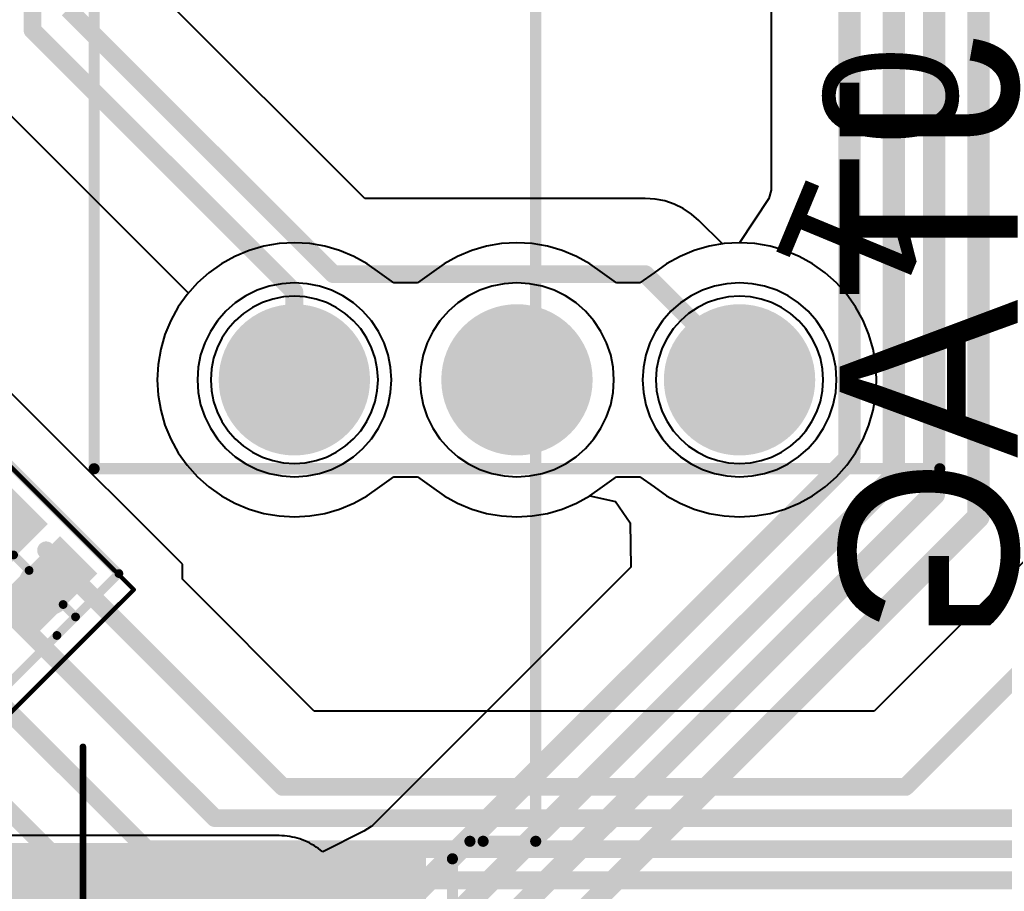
# Model space of a CAD drawing. Header units: millimetres. Extents: x 5.97 to 14.78, y 3.86 to 11.35.
# Drawn here: x 11.9916 to 12.4339, y 5.9351 to 6.3269 of the extents above; entities that cross this region are included whole.
import ezdxf

# ---------------------------------------------------------------- set-up
doc = ezdxf.new("R2010")
doc.units = ezdxf.units.MM
doc.header["$MEASUREMENT"] = 0
for name, color, linetype in [('BottomLayer', 5, 'Continuous'), ('BottomOverlay', 54, 'Continuous'), ('BottomSolder', 6, 'Continuous'), ('Mechanical13', 56, 'Continuous'), ('Mechanical15', 56, 'Continuous'), ('Mechanical2', 216, 'Continuous'), ('Mechanical4', 56, 'Continuous'), ('MidLayer1', 16, 'Continuous'), ('MidLayer2', 76, 'Continuous'), ('MultiLayer', 9, 'Continuous'), ('TopLayer', 1, 'Continuous'), ('TopOverlay', 2, 'Continuous'), ('TopPaste', 8, 'Continuous'), ('TopSolder', 216, 'Continuous')]:
    doc.layers.add(name, color=color, linetype=linetype)

# ---------------------------------------------------------------- blocks, each defined once
blk = doc.blocks.new('94HCB16T_144')
at = {"layer": 'BottomLayer', "const_width": 0.0315}
for points in [[(-0.16575, 0.1, 1), (-0.13425, 0.1, 1)], [(0.13425, 0.1, 1), (0.16575, 0.1, 1)], [(-0.16575, 0, 1), (-0.13425, 0, 1)], [(0.13425, 0, 1), (0.16575, 0, 1)], [(-0.16575, -0.1, 1), (-0.13425, -0.1, 1)], [(0.13425, -0.1, 1), (0.16575, -0.1, 1)]]:
    blk.add_lwpolyline(points, format="xyb", close=True, dxfattribs=at)
at = {"layer": 'BottomSolder', "const_width": 0.034}
for points in [[(-0.167, 0.1, 1), (-0.133, 0.1, 1)], [(0.133, 0.1, 1), (0.167, 0.1, 1)], [(-0.167, 0, 1), (-0.133, 0, 1)], [(0.133, 0, 1), (0.167, 0, 1)], [(-0.167, -0.1, 1), (-0.133, -0.1, 1)], [(0.133, -0.1, 1), (0.167, -0.1, 1)]]:
    blk.add_lwpolyline(points, format="xyb", close=True, dxfattribs=at)
at = {"layer": 'MidLayer1', "const_width": 0.0315}
for points in [[(-0.16575, 0.1, 1), (-0.13425, 0.1, 1)], [(0.13425, 0.1, 1), (0.16575, 0.1, 1)], [(-0.16575, 0, 1), (-0.13425, 0, 1)], [(0.13425, 0, 1), (0.16575, 0, 1)], [(-0.16575, -0.1, 1), (-0.13425, -0.1, 1)], [(0.13425, -0.1, 1), (0.16575, -0.1, 1)]]:
    blk.add_lwpolyline(points, format="xyb", close=True, dxfattribs=at)
at = {"layer": 'MidLayer2', "const_width": 0.0315}
for points in [[(-0.16575, 0.1, 1), (-0.13425, 0.1, 1)], [(0.13425, 0.1, 1), (0.16575, 0.1, 1)], [(-0.16575, 0, 1), (-0.13425, 0, 1)], [(0.13425, 0, 1), (0.16575, 0, 1)], [(-0.16575, -0.1, 1), (-0.13425, -0.1, 1)], [(0.13425, -0.1, 1), (0.16575, -0.1, 1)]]:
    blk.add_lwpolyline(points, format="xyb", close=True, dxfattribs=at)
at = {"layer": 'MultiLayer', "const_width": 0.0315}
for points in [[(-0.16575, 0.1, 1), (-0.13425, 0.1, 1)], [(0.13425, 0.1, 1), (0.16575, 0.1, 1)], [(-0.16575, 0, 1), (-0.13425, 0, 1)], [(0.13425, 0, 1), (0.16575, 0, 1)], [(-0.16575, -0.1, 1), (-0.13425, -0.1, 1)], [(0.13425, -0.1, 1), (0.16575, -0.1, 1)]]:
    blk.add_lwpolyline(points, format="xyb", close=True, dxfattribs=at)
at = {"layer": 'TopLayer', "const_width": 0.0315}
for points in [[(-0.16575, 0.1, 1), (-0.13425, 0.1, 1)], [(0.13425, 0.1, 1), (0.16575, 0.1, 1)], [(-0.16575, 0, 1), (-0.13425, 0, 1)], [(0.13425, 0, 1), (0.16575, 0, 1)], [(-0.16575, -0.1, 1), (-0.13425, -0.1, 1)], [(0.13425, -0.1, 1), (0.16575, -0.1, 1)]]:
    blk.add_lwpolyline(points, format="xyb", close=True, dxfattribs=at)
at = {"layer": 'TopOverlay', "const_width": 0.005}
for points in [[(-0.18996, 0.18996), (0.18996, 0.18996)], [(-0.18996, 0.18996), (-0.18996, -0.18996)], [(0.18996, 0.18996), (0.18996, -0.18996)], [(-0.18996, -0.18996), (0.18996, -0.18996)]]:
    blk.add_lwpolyline(points, dxfattribs=at)
at = {"layer": 'TopOverlay', "const_width": 0.0025}
for points in [[(-0.19121, 0.18996, 1), (-0.18871, 0.18996, 1)], [(-0.19121, 0.18996, 1), (-0.18871, 0.18996, 1)], [(0.18871, 0.18996, 1), (0.19121, 0.18996, 1)], [(0.18871, 0.18996, 1), (0.19121, 0.18996, 1)], [(-0.19121, -0.18996, 1), (-0.18871, -0.18996, 1)], [(-0.19121, -0.18996, 1), (-0.18871, -0.18996, 1)], [(0.18871, -0.18996, 1), (0.19121, -0.18996, 1)], [(0.18871, -0.18996, 1), (0.19121, -0.18996, 1)]]:
    blk.add_lwpolyline(points, format="xyb", close=True, dxfattribs=at)
at = {"layer": 'TopSolder', "const_width": 0.034}
for points in [[(-0.167, 0.1, 1), (-0.133, 0.1, 1)], [(0.133, 0.1, 1), (0.167, 0.1, 1)], [(-0.167, 0, 1), (-0.133, 0, 1)], [(0.133, 0, 1), (0.167, 0, 1)], [(-0.167, -0.1, 1), (-0.133, -0.1, 1)], [(0.133, -0.1, 1), (0.167, -0.1, 1)]]:
    blk.add_lwpolyline(points, format="xyb", close=True, dxfattribs=at)
at = {"layer": 'TopOverlay'}
for s, rotation, p in [('F', 22.5, (-0.05273, 0.12731)), ('1', -22.5, (0.05471, 0.13207))]:
    blk.add_text(s, height=0.06, rotation=rotation, dxfattribs=at).set_placement(p)
blk.add_text('0', height=0.06, dxfattribs=at).set_placement((0, 0.1378))
blk = doc.blocks.new('0603R_4CV_150')
at = {"layer": 'Mechanical13', "const_width": 0.00394}
for points in [[(0.03543, 0.06594), (-0.03543, 0.06594)], [(-0.03543, 0.06594), (-0.03543, 0.05807)], [(0.03543, 0.06594), (0.03543, 0.05807)], [(-0.03543, 0.03642), (-0.03543, 0.02657)], [(0.03543, 0.03642), (0.03543, 0.02657)], [(-0.03543, 0.00492), (-0.03543, -0.00492)], [(0.03543, 0.00492), (0.03543, -0.00492)], [(-0.03543, -0.02657), (-0.03543, -0.03642)], [(0.03543, -0.02657), (0.03543, -0.03642)], [(-0.03543, -0.05807), (-0.03543, -0.06594)], [(0.03543, -0.05807), (0.03543, -0.06594)], [(0.03543, -0.06594), (-0.03543, -0.06594)]]:
    blk.add_lwpolyline(points, dxfattribs=at)
at = {"layer": 'Mechanical13', "const_width": 0.00197}
for points in [[(-0.03642, 0.06594, 1), (-0.03445, 0.06594, 1)], [(-0.03642, 0.06594, 1), (-0.03445, 0.06594, 1)], [(0.03445, 0.06594, 1), (0.03642, 0.06594, 1)], [(0.03445, 0.06594, 1), (0.03642, 0.06594, 1)], [(-0.03642, 0.05807, 1), (-0.03445, 0.05807, 1)], [(-0.03642, 0.05807, 1), (-0.03445, 0.05807, 1)], [(0.03445, 0.05807, 1), (0.03642, 0.05807, 1)], [(0.03445, 0.05807, 1), (0.03642, 0.05807, 1)], [(-0.03642, 0.03642, 1), (-0.03445, 0.03642, 1)], [(-0.03642, 0.03642, 1), (-0.03445, 0.03642, 1)], [(0.03445, 0.03642, 1), (0.03642, 0.03642, 1)], [(0.03445, 0.03642, 1), (0.03642, 0.03642, 1)], [(-0.03642, 0.02657, 1), (-0.03445, 0.02657, 1)], [(-0.03642, 0.02657, 1), (-0.03445, 0.02657, 1)], [(0.03445, 0.02657, 1), (0.03642, 0.02657, 1)], [(0.03445, 0.02657, 1), (0.03642, 0.02657, 1)], [(-0.03642, 0.00492, 1), (-0.03445, 0.00492, 1)], [(-0.03642, 0.00492, 1), (-0.03445, 0.00492, 1)], [(0.03445, 0.00492, 1), (0.03642, 0.00492, 1)], [(0.03445, 0.00492, 1), (0.03642, 0.00492, 1)], [(-0.03642, -0.00492, 1), (-0.03445, -0.00492, 1)], [(-0.03642, -0.00492, 1), (-0.03445, -0.00492, 1)], [(0.03445, -0.00492, 1), (0.03642, -0.00492, 1)], [(0.03445, -0.00492, 1), (0.03642, -0.00492, 1)], [(-0.03642, -0.02657, 1), (-0.03445, -0.02657, 1)], [(-0.03642, -0.02657, 1), (-0.03445, -0.02657, 1)], [(0.03445, -0.02657, 1), (0.03642, -0.02657, 1)], [(0.03445, -0.02657, 1), (0.03642, -0.02657, 1)], [(-0.03642, -0.03642, 1), (-0.03445, -0.03642, 1)], [(-0.03642, -0.03642, 1), (-0.03445, -0.03642, 1)], [(0.03445, -0.03642, 1), (0.03642, -0.03642, 1)], [(0.03445, -0.03642, 1), (0.03642, -0.03642, 1)], [(-0.03642, -0.05807, 1), (-0.03445, -0.05807, 1)], [(-0.03642, -0.05807, 1), (-0.03445, -0.05807, 1)], [(0.03445, -0.05807, 1), (0.03642, -0.05807, 1)], [(0.03445, -0.05807, 1), (0.03642, -0.05807, 1)], [(-0.03642, -0.06594, 1), (-0.03445, -0.06594, 1)], [(-0.03642, -0.06594, 1), (-0.03445, -0.06594, 1)], [(0.03445, -0.06594, 1), (0.03642, -0.06594, 1)], [(0.03445, -0.06594, 1), (0.03642, -0.06594, 1)]]:
    blk.add_lwpolyline(points, format="xyb", close=True, dxfattribs=at)
at = {"layer": 'Mechanical13', "const_width": 0.00394}
for points in [[(-0.03543, 0.05807, -1), (-0.03543, 0.03642)], [(0.03543, 0.03642, -1), (0.03543, 0.05807)], [(-0.03543, 0.02657, -1), (-0.03543, 0.00492)], [(0.03543, 0.00492, -1), (0.03543, 0.02657)], [(-0.03543, -0.00492, -1), (-0.03543, -0.02657)], [(0.03543, -0.02657, -1), (0.03543, -0.00492)], [(-0.03543, -0.03642, -1), (-0.03543, -0.05807)], [(0.03543, -0.05807, -1), (0.03543, -0.03642)]]:
    blk.add_lwpolyline(points, format="xyb", dxfattribs=at)
at = {"layer": 'Mechanical15'}
for points, const_width in [([(-0.0626, 0.07579), (-0.0626, -0.07579)], 0.00197), ([(0.0626, 0.07579), (-0.0626, 0.07579)], 0.00197), ([(0.0626, 0.07579), (0.0626, -0.07579)], 0.00197), ([(0, 0.01969), (0, -0.01969)], 0.00394), ([(0.01969, 0), (-0.01969, 0)], 0.00394), ([(0.0626, -0.07579), (-0.0626, -0.07579)], 0.00197)]:
    blk.add_lwpolyline(points, dxfattribs=dict(at, const_width=const_width))
for points, const_width in [([(-0.06309, 0.07579, 1), (-0.06211, 0.07579, 1)], 0.000984), ([(-0.06309, 0.07579, 1), (-0.06211, 0.07579, 1)], 0.000984), ([(0.06211, 0.07579, 1), (0.06309, 0.07579, 1)], 0.000984), ([(0.06211, 0.07579, 1), (0.06309, 0.07579, 1)], 0.000984), ([(-0.00098, 0.01969, 1), (0.00098, 0.01969, 1)], 0.00197), ([(-0.02067, 0, 1), (-0.0187, 0, 1)], 0.00197), ([(0.0187, 0, 1), (0.02067, 0, 1)], 0.00197), ([(-0.00098, -0.01969, 1), (0.00098, -0.01969, 1)], 0.00197), ([(-0.06309, -0.07579, 1), (-0.06211, -0.07579, 1)], 0.000984), ([(-0.06309, -0.07579, 1), (-0.06211, -0.07579, 1)], 0.000984), ([(0.06211, -0.07579, 1), (0.06309, -0.07579, 1)], 0.000984), ([(0.06211, -0.07579, 1), (0.06309, -0.07579, 1)], 0.000984)]:
    blk.add_lwpolyline(points, format="xyb", close=True, dxfattribs=dict(at, const_width=const_width))
at = {"layer": 'TopLayer'}
for points in [[(-0.01772, 0.03839), (-0.01772, 0.0561), (-0.05315, 0.03839), (-0.05315, 0.0561)], [(0.05315, 0.03839), (0.05315, 0.0561), (0.01772, 0.03839), (0.01772, 0.0561)], [(-0.01772, 0.00689), (-0.01772, 0.02461), (-0.05315, 0.00689), (-0.05315, 0.02461)], [(0.05315, 0.00689), (0.05315, 0.02461), (0.01772, 0.00689), (0.01772, 0.02461)], [(-0.01772, -0.02461), (-0.01772, -0.00689), (-0.05315, -0.02461), (-0.05315, -0.00689)], [(0.05315, -0.02461), (0.05315, -0.00689), (0.01772, -0.02461), (0.01772, -0.00689)], [(-0.01772, -0.0561), (-0.01772, -0.03839), (-0.05315, -0.0561), (-0.05315, -0.03839)], [(0.05315, -0.0561), (0.05315, -0.03839), (0.01772, -0.0561), (0.01772, -0.03839)]]:
    blk.add_solid(points, dxfattribs=at)
at = {"layer": 'TopOverlay', "const_width": 0.00394}
for points in [[(-0.02362, 0.06594), (-0.06299, 0.06594)], [(-0.06299, 0.06594), (-0.06299, -0.06594)], [(0.06299, 0.06594), (-0.02362, 0.06594)], [(0.06299, 0.06594), (0.06299, -0.06594)], [(0.06299, -0.06594), (-0.06299, -0.06594)]]:
    blk.add_lwpolyline(points, dxfattribs=at)
at = {"layer": 'TopOverlay', "const_width": 0.00197}
for points in [[(-0.06398, 0.06594, 1), (-0.06201, 0.06594, 1)], [(-0.06398, 0.06594, 1), (-0.06201, 0.06594, 1)], [(-0.02461, 0.06594, 1), (-0.02264, 0.06594, 1)], [(-0.02461, 0.06594, 1), (-0.02264, 0.06594, 1)], [(0.06201, 0.06594, 1), (0.06398, 0.06594, 1)], [(0.06201, 0.06594, 1), (0.06398, 0.06594, 1)], [(-0.06398, -0.06594, 1), (-0.06201, -0.06594, 1)], [(-0.06398, -0.06594, 1), (-0.06201, -0.06594, 1)], [(0.06201, -0.06594, 1), (0.06398, -0.06594, 1)], [(0.06201, -0.06594, 1), (0.06398, -0.06594, 1)]]:
    blk.add_lwpolyline(points, format="xyb", close=True, dxfattribs=at)
at = {"layer": 'TopPaste'}
for points in [[(-0.01472, 0.03539), (-0.01472, 0.0591), (-0.05615, 0.03539), (-0.05615, 0.0591)], [(0.05615, 0.03539), (0.05615, 0.0591), (0.01472, 0.03539), (0.01472, 0.0591)], [(-0.01472, 0.00389), (-0.01472, 0.02761), (-0.05615, 0.00389), (-0.05615, 0.02761)], [(0.05615, 0.00389), (0.05615, 0.02761), (0.01472, 0.00389), (0.01472, 0.02761)], [(-0.01472, -0.02761), (-0.01472, -0.00389), (-0.05615, -0.02761), (-0.05615, -0.00389)], [(0.05615, -0.02761), (0.05615, -0.00389), (0.01472, -0.02761), (0.01472, -0.00389)], [(-0.01472, -0.0591), (-0.01472, -0.03539), (-0.05615, -0.0591), (-0.05615, -0.03539)], [(0.05615, -0.0591), (0.05615, -0.03539), (0.01472, -0.0591), (0.01472, -0.03539)]]:
    blk.add_solid(points, dxfattribs=at)
at = {"layer": 'TopSolder'}
for points in [[(-0.01522, 0.03589), (-0.01522, 0.0586), (-0.05565, 0.03589), (-0.05565, 0.0586)], [(0.05565, 0.03589), (0.05565, 0.0586), (0.01522, 0.03589), (0.01522, 0.0586)], [(-0.01522, 0.00439), (-0.01522, 0.02711), (-0.05565, 0.00439), (-0.05565, 0.02711)], [(0.05565, 0.00439), (0.05565, 0.02711), (0.01522, 0.00439), (0.01522, 0.02711)], [(-0.01522, -0.02711), (-0.01522, -0.00439), (-0.05565, -0.02711), (-0.05565, -0.00439)], [(0.05565, -0.02711), (0.05565, -0.00439), (0.01522, -0.02711), (0.01522, -0.00439)], [(-0.01522, -0.0586), (-0.01522, -0.03589), (-0.05565, -0.0586), (-0.05565, -0.03589)], [(0.05565, -0.0586), (0.05565, -0.03589), (0.01522, -0.0586), (0.01522, -0.03589)]]:
    blk.add_solid(points, dxfattribs=at)
blk = doc.blocks.new('M_____35363_0660_B_175')
at = {"layer": 'BottomLayer', "const_width": 0.02756}
for points in [[(-0.17126, 0.00002, 1), (-0.1437, 0.00002, 1)], [(-0.09252, 0.00002, 1), (-0.06496, 0.00002, 1)], [(-0.01378, 0, 1), (0.01378, 0, 1)], [(0.06496, -0.00002, 1), (0.09252, -0.00002, 1)], [(0.1437, 0, 1), (0.17126, 0, 1)], [(0.22244, 0, 1), (0.25, 0, 1)]]:
    blk.add_lwpolyline(points, format="xyb", close=True, dxfattribs=at)
at = {"layer": 'BottomOverlay', "const_width": 0.005}
for points in [[(-0.24409, 0.07678), (-0.23622, 0.07678)], [(-0.24409, 0.07678), (-0.24409, 0.00002)], [(-0.23622, 0.07678), (-0.20079, 0.07678)], [(-0.20079, 0.07678), (-0.20079, 0.03939)], [(0.27953, 0.07678), (0.32087, 0.07678)], [(0.27953, 0.07678), (0.27953, 0.03939)], [(0.32087, 0.07678), (0.32087, -0.3366)], [(-0.20079, 0.03939), (0.27953, 0.03939)], [(-0.24409, 0.00002), (-0.24409, -0.2677)], [(-0.24409, -0.2677), (-0.24409, -0.3366)], [(-0.15748, -0.29919), (-0.15748, -0.32873)], [(-0.15748, -0.29919), (0.23622, -0.29919)], [(0.23622, -0.29919), (0.23622, -0.32281)], [(0.23622, -0.32281), (0.23622, -0.32873)], [(-0.15748, -0.32873), (-0.16535, -0.3366)], [(0.23622, -0.32873), (0.24409, -0.3366)], [(-0.24409, -0.3366), (-0.16535, -0.3366)], [(0.24409, -0.3366), (0.32087, -0.3366)]]:
    blk.add_lwpolyline(points, dxfattribs=at)
at = {"layer": 'BottomOverlay', "const_width": 0.0025}
for points in [[(-0.24534, 0.07678, 1), (-0.24284, 0.07678, 1)], [(-0.24534, 0.07678, 1), (-0.24284, 0.07678, 1)], [(-0.23747, 0.07678, 1), (-0.23497, 0.07678, 1)], [(-0.23747, 0.07678, 1), (-0.23497, 0.07678, 1)], [(-0.20204, 0.07678, 1), (-0.19954, 0.07678, 1)], [(-0.20204, 0.07678, 1), (-0.19954, 0.07678, 1)], [(0.27828, 0.07678, 1), (0.28078, 0.07678, 1)], [(0.27828, 0.07678, 1), (0.28078, 0.07678, 1)], [(0.31962, 0.07678, 1), (0.32212, 0.07678, 1)], [(0.31962, 0.07678, 1), (0.32212, 0.07678, 1)], [(-0.20204, 0.03939, 1), (-0.19954, 0.03939, 1)], [(-0.20204, 0.03939, 1), (-0.19954, 0.03939, 1)], [(0.27828, 0.03939, 1), (0.28078, 0.03939, 1)], [(0.27828, 0.03939, 1), (0.28078, 0.03939, 1)], [(-0.24534, 0.00002, 1), (-0.24284, 0.00002, 1)], [(-0.24534, 0.00002, 1), (-0.24284, 0.00002, 1)], [(-0.24534, -0.2677, 1), (-0.24284, -0.2677, 1)], [(-0.24534, -0.2677, 1), (-0.24284, -0.2677, 1)], [(-0.15873, -0.29919, 1), (-0.15623, -0.29919, 1)], [(-0.15873, -0.29919, 1), (-0.15623, -0.29919, 1)], [(0.23497, -0.29919, 1), (0.23747, -0.29919, 1)], [(0.23497, -0.29919, 1), (0.23747, -0.29919, 1)], [(0.23497, -0.32281, 1), (0.23747, -0.32281, 1)], [(0.23497, -0.32281, 1), (0.23747, -0.32281, 1)], [(-0.15873, -0.32873, 1), (-0.15623, -0.32873, 1)], [(-0.15873, -0.32873, 1), (-0.15623, -0.32873, 1)], [(0.23497, -0.32873, 1), (0.23747, -0.32873, 1)], [(0.23497, -0.32873, 1), (0.23747, -0.32873, 1)], [(-0.24534, -0.3366, 1), (-0.24284, -0.3366, 1)], [(-0.24534, -0.3366, 1), (-0.24284, -0.3366, 1)], [(-0.1666, -0.3366, 1), (-0.1641, -0.3366, 1)], [(-0.1666, -0.3366, 1), (-0.1641, -0.3366, 1)], [(0.24284, -0.3366, 1), (0.24534, -0.3366, 1)], [(0.24284, -0.3366, 1), (0.24534, -0.3366, 1)], [(0.31962, -0.3366, 1), (0.32212, -0.3366, 1)], [(0.31962, -0.3366, 1), (0.32212, -0.3366, 1)]]:
    blk.add_lwpolyline(points, format="xyb", close=True, dxfattribs=at)
at = {"layer": 'BottomSolder', "const_width": 0.03006}
for points in [[(-0.17251, 0.00002, 1), (-0.14245, 0.00002, 1)], [(-0.09377, 0.00002, 1), (-0.06371, 0.00002, 1)], [(-0.01503, 0, 1), (0.01503, 0, 1)], [(0.06371, -0.00002, 1), (0.09377, -0.00002, 1)], [(0.14245, 0, 1), (0.17251, 0, 1)], [(0.22119, 0, 1), (0.25125, 0, 1)]]:
    blk.add_lwpolyline(points, format="xyb", close=True, dxfattribs=at)
at = {"layer": 'MidLayer1', "const_width": 0.02756}
for points in [[(-0.17126, 0.00002, 1), (-0.1437, 0.00002, 1)], [(-0.09252, 0.00002, 1), (-0.06496, 0.00002, 1)], [(-0.01378, 0, 1), (0.01378, 0, 1)], [(0.06496, -0.00002, 1), (0.09252, -0.00002, 1)], [(0.1437, 0, 1), (0.17126, 0, 1)], [(0.22244, 0, 1), (0.25, 0, 1)]]:
    blk.add_lwpolyline(points, format="xyb", close=True, dxfattribs=at)
at = {"layer": 'MidLayer2', "const_width": 0.02756}
for points in [[(-0.17126, 0.00002, 1), (-0.1437, 0.00002, 1)], [(-0.09252, 0.00002, 1), (-0.06496, 0.00002, 1)], [(-0.01378, 0, 1), (0.01378, 0, 1)], [(0.06496, -0.00002, 1), (0.09252, -0.00002, 1)], [(0.1437, 0, 1), (0.17126, 0, 1)], [(0.22244, 0, 1), (0.25, 0, 1)]]:
    blk.add_lwpolyline(points, format="xyb", close=True, dxfattribs=at)
at = {"layer": 'MultiLayer', "const_width": 0.02756}
for points in [[(-0.17126, 0.00002, 1), (-0.1437, 0.00002, 1)], [(-0.09252, 0.00002, 1), (-0.06496, 0.00002, 1)], [(-0.01378, 0, 1), (0.01378, 0, 1)], [(0.06496, -0.00002, 1), (0.09252, -0.00002, 1)], [(0.1437, 0, 1), (0.17126, 0, 1)], [(0.22244, 0, 1), (0.25, 0, 1)]]:
    blk.add_lwpolyline(points, format="xyb", close=True, dxfattribs=at)
at = {"layer": 'TopLayer', "const_width": 0.02756}
for points in [[(-0.17126, 0.00002, 1), (-0.1437, 0.00002, 1)], [(-0.09252, 0.00002, 1), (-0.06496, 0.00002, 1)], [(-0.01378, 0, 1), (0.01378, 0, 1)], [(0.06496, -0.00002, 1), (0.09252, -0.00002, 1)], [(0.1437, 0, 1), (0.17126, 0, 1)], [(0.22244, 0, 1), (0.25, 0, 1)]]:
    blk.add_lwpolyline(points, format="xyb", close=True, dxfattribs=at)
at = {"layer": 'TopSolder', "const_width": 0.03006}
for points in [[(-0.17251, 0.00002, 1), (-0.14245, 0.00002, 1)], [(-0.09377, 0.00002, 1), (-0.06371, 0.00002, 1)], [(-0.01503, 0, 1), (0.01503, 0, 1)], [(0.06371, -0.00002, 1), (0.09377, -0.00002, 1)], [(0.14245, 0, 1), (0.17251, 0, 1)], [(0.22119, 0, 1), (0.25125, 0, 1)]]:
    blk.add_lwpolyline(points, format="xyb", close=True, dxfattribs=at)

msp = doc.modelspace()

# ---------------------------------------------------------------- linework, layer by layer
at = {"layer": 'BottomLayer'}
for p, q in [((12.32926, 6.37969), (12.32926, 6.25031)), ((12.32926, 6.25031), (12.32811, 6.24654)), ((12.32811, 6.24654), (12.315, 6.22659)), ((12.10129, 6.22505), (12.09466, 6.22314)), ((12.1081, 6.22621), (12.10129, 6.22505)), ((12.115, 6.22659), (12.1081, 6.22621)), ((12.1219, 6.22621), (12.115, 6.22659)), ((12.12871, 6.22505), (12.1219, 6.22621)), ((12.13534, 6.22314), (12.12871, 6.22505)), ((12.20129, 6.22505), (12.19466, 6.22314)), ((12.2081, 6.22621), (12.20129, 6.22505)), ((12.215, 6.22659), (12.2081, 6.22621)), ((12.2219, 6.22621), (12.215, 6.22659)), ((12.22871, 6.22505), (12.2219, 6.22621)), ((12.23534, 6.22314), (12.22871, 6.22505)), ((12.30129, 6.22505), (12.29466, 6.22314)), ((12.3081, 6.22621), (12.30129, 6.22505)), ((12.315, 6.22659), (12.3081, 6.22621)), ((12.08828, 6.22049), (12.08223, 6.21715)), ((12.09466, 6.22314), (12.08828, 6.22049)), ((12.14172, 6.22049), (12.13534, 6.22314)), ((12.14777, 6.21715), (12.14172, 6.22049)), ((12.18828, 6.22049), (12.18223, 6.21715)), ((12.19466, 6.22314), (12.18828, 6.22049)), ((12.24172, 6.22049), (12.23534, 6.22314)), ((12.24777, 6.21715), (12.24172, 6.22049)), ((12.28828, 6.22049), (12.28223, 6.21715)), ((12.29466, 6.22314), (12.28828, 6.22049)), ((12.08223, 6.21715), (12.0766, 6.21316)), ((12.1534, 6.21316), (12.14777, 6.21715)), ((12.18223, 6.21715), (12.1766, 6.21316)), ((12.2534, 6.21316), (12.24777, 6.21715)), ((12.28223, 6.21715), (12.2766, 6.21316)), ((12.0766, 6.21316), (12.07145, 6.20855)), ((12.15975, 6.20855), (12.1534, 6.21316)), ((12.1766, 6.21316), (12.17025, 6.20855)), ((12.25975, 6.20855), (12.2534, 6.21316)), ((12.2766, 6.21316), (12.27025, 6.20855)), ((12.07145, 6.20855), (12.06684, 6.2034)), ((12.17025, 6.20855), (12.15975, 6.20855)), ((12.27025, 6.20855), (12.25975, 6.20855)), ((12.06684, 6.2034), (12.06285, 6.19777)), ((12.06285, 6.19777), (12.05951, 6.19172)), ((12.05951, 6.19172), (12.05686, 6.18534)), ((12.05686, 6.18534), (12.05495, 6.17871)), ((12.05495, 6.17871), (12.05379, 6.1719)), ((12.05379, 6.1719), (12.05341, 6.165)), ((12.05341, 6.165), (12.05379, 6.1581)), ((12.05379, 6.1581), (12.05495, 6.15129)), ((12.05495, 6.15129), (12.05686, 6.14466)), ((12.05686, 6.14466), (12.05951, 6.13828)), ((12.05951, 6.13828), (12.06285, 6.13223)), ((12.06285, 6.13223), (12.06684, 6.1266)), ((12.06684, 6.1266), (12.07145, 6.12145)), ((12.07145, 6.12145), (12.0766, 6.11684)), ((12.1534, 6.11684), (12.15975, 6.12145)), ((12.15975, 6.12145), (12.17025, 6.12145)), ((12.17025, 6.12145), (12.1766, 6.11684)), ((12.0766, 6.11684), (12.08223, 6.11285)), ((12.14777, 6.11285), (12.1534, 6.11684)), ((12.1766, 6.11684), (12.18223, 6.11285)), ((12.08223, 6.11285), (12.08828, 6.10951)), ((12.08828, 6.10951), (12.09466, 6.10686)), ((12.13534, 6.10686), (12.14172, 6.10951)), ((12.14172, 6.10951), (12.14777, 6.11285)), ((12.18223, 6.11285), (12.18828, 6.10951)), ((12.18828, 6.10951), (12.19466, 6.10686)), ((12.23534, 6.10686), (12.24172, 6.10951)), ((12.24172, 6.10951), (12.24777, 6.11285)), ((12.24777, 6.11285), (12.25921, 6.1103)), ((12.25921, 6.1103), (12.26589, 6.10067)), ((12.09466, 6.10686), (12.10129, 6.10495)), ((12.10129, 6.10495), (12.1081, 6.10379)), ((12.1219, 6.10379), (12.12871, 6.10495)), ((12.12871, 6.10495), (12.13534, 6.10686)), ((12.19466, 6.10686), (12.20129, 6.10495)), ((12.20129, 6.10495), (12.2081, 6.10379)), ((12.2219, 6.10379), (12.22871, 6.10495)), ((12.22871, 6.10495), (12.23534, 6.10686)), ((12.1081, 6.10379), (12.115, 6.10341)), ((12.115, 6.10341), (12.1219, 6.10379)), ((12.2081, 6.10379), (12.215, 6.10341)), ((12.215, 6.10341), (12.2219, 6.10379)), ((12.26589, 6.10067), (12.26623, 6.08083)), ((12.26623, 6.08083), (12.1504, 5.96501)), ((12.14945, 5.96422), (12.14625, 5.96215)), ((12.15006, 5.9647), (12.14945, 5.96422)), ((12.1504, 5.96501), (12.15006, 5.9647)), ((12.10818, 5.96009), (11.88, 5.96009)), ((12.10936, 5.96), (12.10818, 5.96009)), ((12.11054, 5.96), (12.10936, 5.96)), ((12.11171, 5.95981), (12.11054, 5.96)), ((12.11289, 5.95972), (12.11171, 5.95981)), ((12.11404, 5.95945), (12.11289, 5.95972)), ((12.1152, 5.95926), (12.11404, 5.95945)), ((12.11633, 5.9589), (12.1152, 5.95926)), ((12.11748, 5.95862), (12.11633, 5.9589)), ((12.11857, 5.95817), (12.11748, 5.95862)), ((12.14625, 5.96215), (12.12772, 5.95288)), ((12.11969, 5.9578), (12.11857, 5.95817)), ((12.12075, 5.95727), (12.11969, 5.9578)), ((12.12184, 5.95681), (12.12075, 5.95727)), ((12.12285, 5.95619), (12.12184, 5.95681)), ((12.1239, 5.95566), (12.12285, 5.95619)), ((12.12486, 5.95496), (12.1239, 5.95566)), ((12.12587, 5.95435), (12.12486, 5.95496)), ((12.12676, 5.95358), (12.12587, 5.95435)), ((12.12772, 5.95288), (12.12676, 5.95358))]:
    msp.add_line(p, q, dxfattribs=at)
at = {"layer": 'BottomLayer', "const_width": 0.01}
for points in [[(12.42234, 6.1034), (12.42234, 6.57766)], [(12.40234, 6.1136), (12.40234, 6.56938)], [(12.38434, 6.12105), (12.38434, 6.56192)], [(12.36434, 6.12934), (12.36434, 6.55364)], [(12.08, 5.845), (12.36434, 6.12934)], [(12.115, 5.85172), (12.38434, 6.12105)], [(12.133, 5.84426), (12.40234, 6.1136)], [(12.175, 5.85607), (12.42234, 6.1034)]]:
    msp.add_lwpolyline(points, dxfattribs=at)
at = {"layer": 'BottomLayer', "const_width": 0.005}
for points in [[(12.36184, 6.12934, 1), (12.36684, 6.12934, 1)], [(12.36184, 6.12934, 1), (12.36684, 6.12934, 1)], [(12.38184, 6.12105, 1), (12.38684, 6.12105, 1)], [(12.38184, 6.12105, 1), (12.38684, 6.12105, 1)], [(12.39984, 6.1136, 1), (12.40484, 6.1136, 1)], [(12.39984, 6.1136, 1), (12.40484, 6.1136, 1)], [(12.41984, 6.1034, 1), (12.42484, 6.1034, 1)], [(12.41984, 6.1034, 1), (12.42484, 6.1034, 1)]]:
    msp.add_lwpolyline(points, format="xyb", close=True, dxfattribs=at)
at = {"layer": 'Mechanical2'}
msp.add_solid([(11.56506, 5.64732), (12.17412, 5.64732), (11.56506, 5.95677), (12.17412, 5.95677)], dxfattribs=at)
at = {"layer": 'Mechanical4', "const_width": 0.003}
msp.add_lwpolyline([(12.02, 4.5), (12.02, 6)], dxfattribs=at)
at = {"layer": 'Mechanical4', "const_width": 0.0015}
msp.add_lwpolyline([(12.01925, 6, 1), (12.02075, 6, 1)], format="xyb", close=True, dxfattribs=at)
at = {"layer": 'MidLayer1'}
for p, q in [((12.1101, 6.20226), (12.10527, 6.2013)), ((12.115, 6.20258), (12.1101, 6.20226)), ((12.1199, 6.20226), (12.115, 6.20258)), ((12.12473, 6.2013), (12.1199, 6.20226)), ((12.3101, 6.20226), (12.30527, 6.2013)), ((12.315, 6.20258), (12.3101, 6.20226)), ((12.3199, 6.20226), (12.315, 6.20258)), ((12.32473, 6.2013), (12.3199, 6.20226)), ((12.09621, 6.19754), (12.09212, 6.19481)), ((12.10062, 6.19972), (12.09621, 6.19754)), ((12.10527, 6.2013), (12.10062, 6.19972)), ((12.12938, 6.19972), (12.12473, 6.2013)), ((12.13379, 6.19754), (12.12938, 6.19972)), ((12.13788, 6.19481), (12.13379, 6.19754)), ((12.29621, 6.19754), (12.29212, 6.19481)), ((12.30062, 6.19972), (12.29621, 6.19754)), ((12.30527, 6.2013), (12.30062, 6.19972)), ((12.32938, 6.19972), (12.32473, 6.2013)), ((12.33379, 6.19754), (12.32938, 6.19972)), ((12.33788, 6.19481), (12.33379, 6.19754)), ((12.09212, 6.19481), (12.08843, 6.19157)), ((12.14157, 6.19157), (12.13788, 6.19481)), ((12.29212, 6.19481), (12.28843, 6.19157)), ((12.34157, 6.19157), (12.33788, 6.19481)), ((12.08843, 6.19157), (12.08519, 6.18788)), ((12.14481, 6.18788), (12.14157, 6.19157)), ((12.28843, 6.19157), (12.28519, 6.18788)), ((12.34481, 6.18788), (12.34157, 6.19157)), ((12.08519, 6.18788), (12.08246, 6.18379)), ((12.14754, 6.18379), (12.14481, 6.18788)), ((12.28519, 6.18788), (12.28246, 6.18379)), ((12.34754, 6.18379), (12.34481, 6.18788)), ((12.08246, 6.18379), (12.08028, 6.17938)), ((12.14972, 6.17938), (12.14754, 6.18379)), ((12.28246, 6.18379), (12.28028, 6.17938)), ((12.34972, 6.17938), (12.34754, 6.18379)), ((12.08028, 6.17938), (12.0787, 6.17473)), ((12.1513, 6.17473), (12.14972, 6.17938)), ((12.28028, 6.17938), (12.2787, 6.17473)), ((12.3513, 6.17473), (12.34972, 6.17938)), ((12.0787, 6.17473), (12.07775, 6.1699)), ((12.15226, 6.1699), (12.1513, 6.17473)), ((12.2787, 6.17473), (12.27774, 6.1699)), ((12.35225, 6.1699), (12.3513, 6.17473)), ((12.07775, 6.1699), (12.07742, 6.165)), ((12.15258, 6.165), (12.15226, 6.1699)), ((12.27774, 6.1699), (12.27742, 6.165)), ((12.35258, 6.165), (12.35225, 6.1699)), ((12.07742, 6.165), (12.07775, 6.1601)), ((12.15226, 6.1601), (12.15258, 6.165)), ((12.27742, 6.165), (12.27774, 6.1601)), ((12.35225, 6.1601), (12.35258, 6.165)), ((12.07775, 6.1601), (12.0787, 6.15527)), ((12.1513, 6.15527), (12.15226, 6.1601)), ((12.27774, 6.1601), (12.2787, 6.15527)), ((12.3513, 6.15527), (12.35225, 6.1601)), ((12.0787, 6.15527), (12.08028, 6.15062)), ((12.14972, 6.15062), (12.1513, 6.15527)), ((12.2787, 6.15527), (12.28028, 6.15062)), ((12.34972, 6.15062), (12.3513, 6.15527)), ((12.08028, 6.15062), (12.08246, 6.14621)), ((12.14754, 6.14621), (12.14972, 6.15062)), ((12.28028, 6.15062), (12.28246, 6.14621)), ((12.34754, 6.14621), (12.34972, 6.15062)), ((12.08246, 6.14621), (12.08519, 6.14212)), ((12.14481, 6.14212), (12.14754, 6.14621)), ((12.28246, 6.14621), (12.28519, 6.14212)), ((12.34481, 6.14212), (12.34754, 6.14621)), ((12.08519, 6.14212), (12.08843, 6.13843)), ((12.14157, 6.13843), (12.14481, 6.14212)), ((12.28519, 6.14212), (12.28843, 6.13843)), ((12.34157, 6.13843), (12.34481, 6.14212)), ((12.08843, 6.13843), (12.09212, 6.13519)), ((12.13788, 6.13519), (12.14157, 6.13843)), ((12.28843, 6.13843), (12.29212, 6.13519)), ((12.33788, 6.13519), (12.34157, 6.13843)), ((12.09212, 6.13519), (12.09621, 6.13246)), ((12.09621, 6.13246), (12.10062, 6.13028)), ((12.12938, 6.13028), (12.13379, 6.13246)), ((12.13379, 6.13246), (12.13788, 6.13519)), ((12.29212, 6.13519), (12.29621, 6.13246)), ((12.29621, 6.13246), (12.30062, 6.13028)), ((12.32938, 6.13028), (12.33379, 6.13246)), ((12.33379, 6.13246), (12.33788, 6.13519)), ((12.10062, 6.13028), (12.10527, 6.1287)), ((12.10527, 6.1287), (12.1101, 6.12774)), ((12.1101, 6.12774), (12.115, 6.12742)), ((12.115, 6.12742), (12.1199, 6.12774)), ((12.1199, 6.12774), (12.12473, 6.1287)), ((12.12473, 6.1287), (12.12938, 6.13028)), ((12.30062, 6.13028), (12.30527, 6.1287)), ((12.30527, 6.1287), (12.3101, 6.12774)), ((12.3101, 6.12774), (12.315, 6.12742)), ((12.315, 6.12742), (12.3199, 6.12774)), ((12.3199, 6.12774), (12.32473, 6.1287)), ((12.32473, 6.1287), (12.32938, 6.13028))]:
    msp.add_line(p, q, dxfattribs=at)
at = {"layer": 'MidLayer2'}
for p, q in [((12.10372, 6.2071), (12.09832, 6.20527)), ((12.10931, 6.20822), (12.10372, 6.2071)), ((12.115, 6.20859), (12.10931, 6.20822)), ((12.12069, 6.20822), (12.115, 6.20859)), ((12.12628, 6.2071), (12.12069, 6.20822)), ((12.13168, 6.20527), (12.12628, 6.2071)), ((12.20372, 6.2071), (12.19832, 6.20527)), ((12.20931, 6.20822), (12.20372, 6.2071)), ((12.215, 6.20859), (12.20931, 6.20822)), ((12.22069, 6.20822), (12.215, 6.20859)), ((12.22628, 6.2071), (12.22069, 6.20822)), ((12.23168, 6.20527), (12.22628, 6.2071)), ((12.30372, 6.2071), (12.29832, 6.20527)), ((12.30931, 6.20822), (12.30372, 6.2071)), ((12.315, 6.20859), (12.30931, 6.20822)), ((12.32069, 6.20822), (12.315, 6.20859)), ((12.32628, 6.2071), (12.32069, 6.20822)), ((12.33168, 6.20527), (12.32628, 6.2071)), ((12.09321, 6.20275), (12.08846, 6.19958)), ((12.09832, 6.20527), (12.09321, 6.20275)), ((12.13679, 6.20275), (12.13168, 6.20527)), ((12.14154, 6.19958), (12.13679, 6.20275)), ((12.19321, 6.20275), (12.18846, 6.19958)), ((12.19832, 6.20527), (12.19321, 6.20275)), ((12.23679, 6.20275), (12.23168, 6.20527)), ((12.24154, 6.19958), (12.23679, 6.20275)), ((12.29321, 6.20275), (12.28846, 6.19958)), ((12.29832, 6.20527), (12.29321, 6.20275)), ((12.33679, 6.20275), (12.33168, 6.20527)), ((12.34154, 6.19958), (12.33679, 6.20275)), ((12.08846, 6.19958), (12.08418, 6.19582)), ((12.14582, 6.19582), (12.14154, 6.19958)), ((12.18846, 6.19958), (12.18418, 6.19582)), ((12.24582, 6.19582), (12.24154, 6.19958)), ((12.28846, 6.19958), (12.28418, 6.19582)), ((12.34582, 6.19582), (12.34154, 6.19958)), ((12.08418, 6.19582), (12.08042, 6.19154)), ((12.14958, 6.19154), (12.14582, 6.19582)), ((12.18418, 6.19582), (12.18042, 6.19154)), ((12.24958, 6.19154), (12.24582, 6.19582)), ((12.28418, 6.19582), (12.28042, 6.19154)), ((12.34958, 6.19154), (12.34582, 6.19582)), ((12.08042, 6.19154), (12.07725, 6.18679)), ((12.15275, 6.18679), (12.14958, 6.19154)), ((12.18042, 6.19154), (12.17725, 6.18679)), ((12.25275, 6.18679), (12.24958, 6.19154)), ((12.28042, 6.19154), (12.27725, 6.18679)), ((12.35275, 6.18679), (12.34958, 6.19154)), ((12.07725, 6.18679), (12.07473, 6.18168)), ((12.15527, 6.18168), (12.15275, 6.18679)), ((12.17725, 6.18679), (12.17473, 6.18168)), ((12.25527, 6.18168), (12.25275, 6.18679)), ((12.27725, 6.18679), (12.27473, 6.18168)), ((12.35527, 6.18168), (12.35275, 6.18679)), ((12.07473, 6.18168), (12.0729, 6.17628)), ((12.1571, 6.17628), (12.15527, 6.18168)), ((12.17473, 6.18168), (12.1729, 6.17628)), ((12.2571, 6.17628), (12.25527, 6.18168)), ((12.27473, 6.18168), (12.2729, 6.17628)), ((12.3571, 6.17628), (12.35527, 6.18168)), ((12.0729, 6.17628), (12.07178, 6.17069)), ((12.15822, 6.17069), (12.1571, 6.17628)), ((12.1729, 6.17628), (12.17178, 6.17069)), ((12.25822, 6.17069), (12.2571, 6.17628)), ((12.2729, 6.17628), (12.27178, 6.17069)), ((12.35822, 6.17069), (12.3571, 6.17628)), ((12.07178, 6.17069), (12.07141, 6.165)), ((12.15859, 6.165), (12.15822, 6.17069)), ((12.17178, 6.17069), (12.17141, 6.165)), ((12.25859, 6.165), (12.25822, 6.17069)), ((12.27178, 6.17069), (12.27141, 6.165)), ((12.35859, 6.165), (12.35822, 6.17069)), ((12.07141, 6.165), (12.07178, 6.15931)), ((12.15822, 6.15931), (12.15859, 6.165)), ((12.17141, 6.165), (12.17178, 6.15931)), ((12.25822, 6.15931), (12.25859, 6.165)), ((12.27141, 6.165), (12.27178, 6.15931)), ((12.35822, 6.15931), (12.35859, 6.165)), ((12.07178, 6.15931), (12.0729, 6.15372)), ((12.1571, 6.15372), (12.15822, 6.15931)), ((12.17178, 6.15931), (12.1729, 6.15372)), ((12.2571, 6.15372), (12.25822, 6.15931)), ((12.27178, 6.15931), (12.2729, 6.15372)), ((12.3571, 6.15372), (12.35822, 6.15931)), ((12.0729, 6.15372), (12.07473, 6.14832)), ((12.15527, 6.14832), (12.1571, 6.15372)), ((12.1729, 6.15372), (12.17473, 6.14832)), ((12.25527, 6.14832), (12.2571, 6.15372)), ((12.2729, 6.15372), (12.27473, 6.14832)), ((12.35527, 6.14832), (12.3571, 6.15372)), ((12.07473, 6.14832), (12.07725, 6.14321)), ((12.15275, 6.14321), (12.15527, 6.14832)), ((12.17473, 6.14832), (12.17725, 6.14321)), ((12.25275, 6.14321), (12.25527, 6.14832)), ((12.27473, 6.14832), (12.27725, 6.14321)), ((12.35275, 6.14321), (12.35527, 6.14832)), ((12.07725, 6.14321), (12.08042, 6.13846)), ((12.14958, 6.13846), (12.15275, 6.14321)), ((12.17725, 6.14321), (12.18042, 6.13846)), ((12.24958, 6.13846), (12.25275, 6.14321)), ((12.27725, 6.14321), (12.28042, 6.13846)), ((12.34958, 6.13846), (12.35275, 6.14321)), ((12.08042, 6.13846), (12.08418, 6.13418)), ((12.14582, 6.13418), (12.14958, 6.13846)), ((12.18042, 6.13846), (12.18418, 6.13418)), ((12.24582, 6.13418), (12.24958, 6.13846)), ((12.28042, 6.13846), (12.28418, 6.13418)), ((12.34582, 6.13418), (12.34958, 6.13846)), ((12.08418, 6.13418), (12.08846, 6.13042)), ((12.14154, 6.13042), (12.14582, 6.13418)), ((12.18418, 6.13418), (12.18846, 6.13042)), ((12.24154, 6.13042), (12.24582, 6.13418)), ((12.28418, 6.13418), (12.28846, 6.13042)), ((12.34154, 6.13042), (12.34582, 6.13418)), ((12.08846, 6.13042), (12.09321, 6.12725)), ((12.09321, 6.12725), (12.09832, 6.12473)), ((12.13168, 6.12473), (12.13679, 6.12725)), ((12.13679, 6.12725), (12.14154, 6.13042)), ((12.18846, 6.13042), (12.19321, 6.12725)), ((12.19321, 6.12725), (12.19832, 6.12473)), ((12.23168, 6.12473), (12.23679, 6.12725)), ((12.23679, 6.12725), (12.24154, 6.13042)), ((12.28846, 6.13042), (12.29321, 6.12725)), ((12.29321, 6.12725), (12.29832, 6.12473)), ((12.33168, 6.12473), (12.33679, 6.12725)), ((12.33679, 6.12725), (12.34154, 6.13042)), ((12.09832, 6.12473), (12.10372, 6.1229)), ((12.10372, 6.1229), (12.10931, 6.12178)), ((12.12069, 6.12178), (12.12628, 6.1229)), ((12.12628, 6.1229), (12.13168, 6.12473)), ((12.19832, 6.12473), (12.20372, 6.1229)), ((12.20372, 6.1229), (12.20931, 6.12178)), ((12.22069, 6.12178), (12.22628, 6.1229)), ((12.22628, 6.1229), (12.23168, 6.12473)), ((12.29832, 6.12473), (12.30372, 6.1229)), ((12.30372, 6.1229), (12.30931, 6.12178)), ((12.32069, 6.12178), (12.32628, 6.1229)), ((12.32628, 6.1229), (12.33168, 6.12473)), ((12.10931, 6.12178), (12.115, 6.12141)), ((12.115, 6.12141), (12.12069, 6.12178)), ((12.20931, 6.12178), (12.215, 6.12141)), ((12.215, 6.12141), (12.22069, 6.12178)), ((12.30931, 6.12178), (12.315, 6.12141)), ((12.315, 6.12141), (12.32069, 6.12178))]:
    msp.add_line(p, q, dxfattribs=at)
at = {"layer": 'TopLayer'}
for p, q in [((12.14662, 6.24657), (12.04745, 6.34574)), ((11.97328, 6.29808), (12.06737, 6.20399)), ((12.27266, 6.24657), (12.14662, 6.24657)), ((12.27711, 6.24628), (12.27266, 6.24657)), ((12.28148, 6.24541), (12.27711, 6.24628)), ((12.2857, 6.24398), (12.28148, 6.24541)), ((12.2897, 6.242), (12.2857, 6.24398)), ((12.2934, 6.23953), (12.2897, 6.242)), ((12.29675, 6.23659), (12.2934, 6.23953)), ((12.30728, 6.22607), (12.29675, 6.23659)), ((12.3081, 6.22621), (12.30728, 6.22607)), ((12.315, 6.22659), (12.3081, 6.22621)), ((12.3219, 6.22621), (12.315, 6.22659)), ((12.32871, 6.22505), (12.3219, 6.22621)), ((12.33534, 6.22314), (12.32871, 6.22505)), ((12.34172, 6.22049), (12.33534, 6.22314)), ((12.34777, 6.21715), (12.34172, 6.22049)), ((12.3534, 6.21316), (12.34777, 6.21715)), ((12.35855, 6.20855), (12.3534, 6.21316)), ((12.36316, 6.2034), (12.35855, 6.20855)), ((12.06684, 6.2034), (12.06285, 6.19777)), ((12.06737, 6.20399), (12.06684, 6.2034)), ((12.36715, 6.19777), (12.36316, 6.2034)), ((11.9972, 6.14957), (11.94709, 6.19968)), ((12.06285, 6.19777), (12.05951, 6.19172)), ((12.37049, 6.19172), (12.36715, 6.19777)), ((12.05951, 6.19172), (12.05686, 6.18534)), ((12.37314, 6.18534), (12.37049, 6.19172)), ((12.05686, 6.18534), (12.05495, 6.17871)), ((12.37505, 6.17871), (12.37314, 6.18534)), ((12.05495, 6.17871), (12.05379, 6.1719)), ((12.37621, 6.1719), (12.37505, 6.17871)), ((12.05379, 6.1719), (12.05341, 6.165)), ((12.37659, 6.165), (12.37621, 6.1719)), ((12.05341, 6.165), (12.05379, 6.1581)), ((12.37621, 6.1581), (12.37659, 6.165)), ((12.05379, 6.1581), (12.05495, 6.15129)), ((12.37505, 6.15129), (12.37621, 6.1581)), ((12.06468, 6.08209), (11.9972, 6.14957)), ((12.05495, 6.15129), (12.05686, 6.14466)), ((12.37314, 6.14466), (12.37505, 6.15129)), ((12.05686, 6.14466), (12.05951, 6.13828)), ((12.37049, 6.13828), (12.37314, 6.14466)), ((12.05951, 6.13828), (12.06285, 6.13223)), ((12.36715, 6.13223), (12.37049, 6.13828)), ((12.06285, 6.13223), (12.06684, 6.1266)), ((12.36316, 6.1266), (12.36715, 6.13223)), ((12.06684, 6.1266), (12.07145, 6.12145)), ((12.35855, 6.12145), (12.36316, 6.1266)), ((12.07145, 6.12145), (12.0766, 6.11684)), ((12.1534, 6.11684), (12.15975, 6.12145)), ((12.15975, 6.12145), (12.17025, 6.12145)), ((12.17025, 6.12145), (12.1766, 6.11684)), ((12.2534, 6.11684), (12.25975, 6.12145)), ((12.25975, 6.12145), (12.27025, 6.12145)), ((12.27025, 6.12145), (12.2766, 6.11684)), ((12.3534, 6.11684), (12.35855, 6.12145)), ((12.0766, 6.11684), (12.08223, 6.11285)), ((12.14777, 6.11285), (12.1534, 6.11684)), ((12.1766, 6.11684), (12.18223, 6.11285)), ((12.24777, 6.11285), (12.2534, 6.11684)), ((12.2766, 6.11684), (12.28223, 6.11285)), ((12.34777, 6.11285), (12.3534, 6.11684)), ((12.08223, 6.11285), (12.08828, 6.10951)), ((12.08828, 6.10951), (12.09466, 6.10686)), ((12.13534, 6.10686), (12.14172, 6.10951)), ((12.14172, 6.10951), (12.14777, 6.11285)), ((12.18223, 6.11285), (12.18828, 6.10951)), ((12.18828, 6.10951), (12.19466, 6.10686)), ((12.23534, 6.10686), (12.24172, 6.10951)), ((12.24172, 6.10951), (12.24777, 6.11285)), ((12.28223, 6.11285), (12.28828, 6.10951)), ((12.28828, 6.10951), (12.29466, 6.10686)), ((12.33534, 6.10686), (12.34172, 6.10951)), ((12.34172, 6.10951), (12.34777, 6.11285)), ((12.09466, 6.10686), (12.10129, 6.10495)), ((12.10129, 6.10495), (12.1081, 6.10379)), ((12.1219, 6.10379), (12.12871, 6.10495)), ((12.12871, 6.10495), (12.13534, 6.10686)), ((12.19466, 6.10686), (12.20129, 6.10495)), ((12.20129, 6.10495), (12.2081, 6.10379)), ((12.2219, 6.10379), (12.22871, 6.10495)), ((12.22871, 6.10495), (12.23534, 6.10686)), ((12.29466, 6.10686), (12.30129, 6.10495)), ((12.30129, 6.10495), (12.3081, 6.10379)), ((12.3219, 6.10379), (12.32871, 6.10495)), ((12.32871, 6.10495), (12.33534, 6.10686)), ((12.46569, 6.10632), (12.37544, 6.01607)), ((12.1081, 6.10379), (12.115, 6.10341)), ((12.115, 6.10341), (12.1219, 6.10379)), ((12.2081, 6.10379), (12.215, 6.10341)), ((12.215, 6.10341), (12.2219, 6.10379)), ((12.3081, 6.10379), (12.315, 6.10341)), ((12.315, 6.10341), (12.3219, 6.10379)), ((12.06468, 6.07532), (12.06468, 6.08209)), ((12.06468, 6.08209), (12.06468, 6.08209)), ((12.12393, 6.01607), (12.06468, 6.07532)), ((12.37544, 6.01607), (12.12393, 6.01607))]:
    msp.add_line(p, q, dxfattribs=at)
at = {"layer": 'TopLayer', "const_width": 0.008}
for points in [[(11.99737, 6.32217), (11.99737, 7.27686)], [(12.01337, 6.33163), (12.1325, 6.2125)], [(11.99737, 6.32217), (12.115, 6.20454)], [(12.1325, 6.2125), (12.27266, 6.2125)], [(12.27266, 6.2125), (12.315, 6.17016)], [(12.115, 6.165), (12.115, 6.20454)], [(12.315, 6.165), (12.315, 6.17016)], [(12.38955, 5.982), (12.52259, 6.11504)], [(12.00346, 6.08835), (12.10981, 5.982)], [(11.98119, 6.06608), (12.07927, 5.968)], [(11.95892, 6.04381), (12.04873, 5.954)], [(11.93665, 6.02154), (12.01819, 5.94)], [(12.10981, 5.982), (12.38955, 5.982)], [(12.07927, 5.968), (12.5684, 5.968)], [(12.04873, 5.954), (12.5742, 5.954)], [(12.01819, 5.94), (12.58, 5.94)]]:
    msp.add_lwpolyline(points, dxfattribs=at)
at = {"layer": 'TopLayer', "const_width": 0.004}
for points in [[(11.99537, 6.32217, 1), (11.99937, 6.32217, 1)], [(11.99537, 6.32217, 1), (11.99937, 6.32217, 1)], [(12.1305, 6.2125, 1), (12.1345, 6.2125, 1)], [(12.1305, 6.2125, 1), (12.1345, 6.2125, 1)], [(12.27066, 6.2125, 1), (12.27466, 6.2125, 1)], [(12.27066, 6.2125, 1), (12.27466, 6.2125, 1)], [(12.113, 6.20454, 1), (12.117, 6.20454, 1)], [(12.113, 6.20454, 1), (12.117, 6.20454, 1)], [(12.313, 6.17016, 1), (12.317, 6.17016, 1)], [(12.313, 6.17016, 1), (12.317, 6.17016, 1)], [(12.113, 6.165, 1), (12.117, 6.165, 1)], [(12.313, 6.165, 1), (12.317, 6.165, 1)], [(12.00146, 6.08835, 1), (12.00546, 6.08835, 1)], [(12.10781, 5.982, 1), (12.11181, 5.982, 1)], [(12.10781, 5.982, 1), (12.11181, 5.982, 1)], [(12.38755, 5.982, 1), (12.39155, 5.982, 1)], [(12.38755, 5.982, 1), (12.39155, 5.982, 1)], [(12.07727, 5.968, 1), (12.08127, 5.968, 1)], [(12.07727, 5.968, 1), (12.08127, 5.968, 1)], [(12.04673, 5.954, 1), (12.05073, 5.954, 1)], [(12.04673, 5.954, 1), (12.05073, 5.954, 1)], [(12.01619, 5.94, 1), (12.02019, 5.94, 1)], [(12.01619, 5.94, 1), (12.02019, 5.94, 1)]]:
    msp.add_lwpolyline(points, format="xyb", close=True, dxfattribs=at)

# ---------------------------------------------------------------- block references
for name, p, rotation in [('94HCB16T_144', (12.215, 6.315), 270), ('M_____35363_0660_B_175', (12.52261, 6.19378), 270), ('0603R_4CV_150', (11.945, 6.08), 225)]:
    msp.add_blockref(name, p, dxfattribs=dict(rotation=rotation))

# ---------------------------------------------------------------- texts
at = {"layer": 'BottomOverlay', "text_generation_flag": 2}
msp.add_text('JTAG', height=0.08, rotation=-270, dxfattribs=at).set_placement((12.44, 6.32))

doc.saveas('drawing.dxf')
